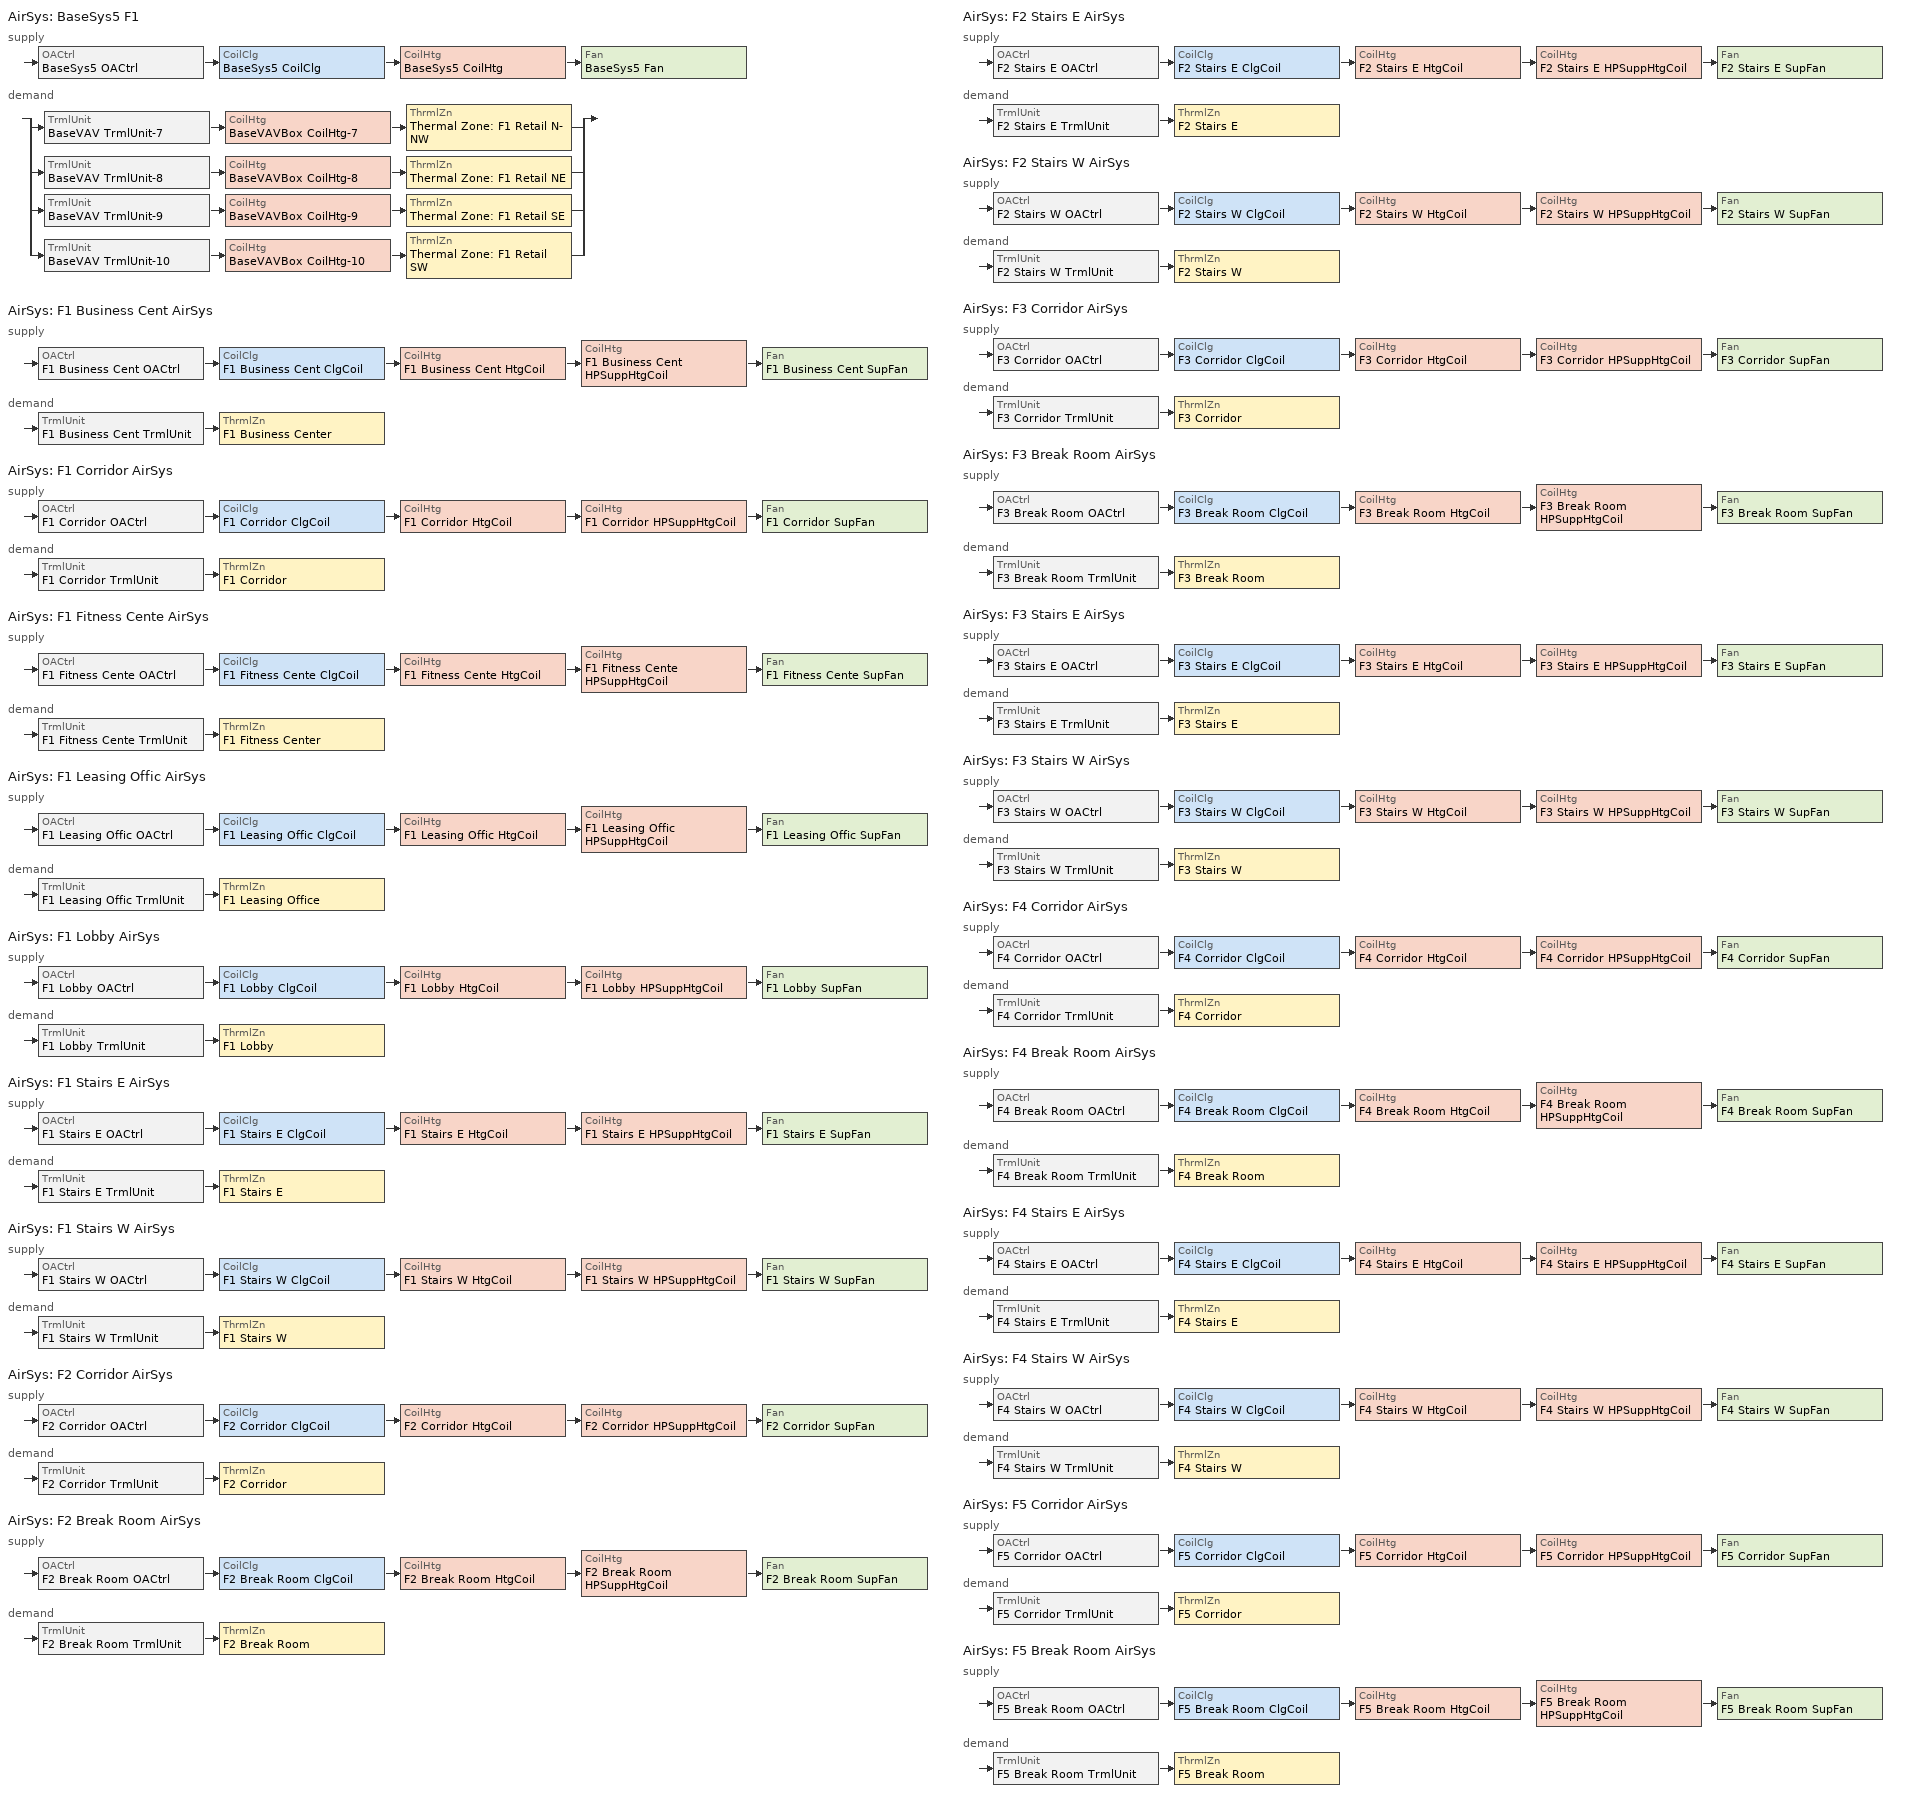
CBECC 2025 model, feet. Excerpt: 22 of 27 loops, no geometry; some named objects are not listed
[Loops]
AirSys 'BaseSys5 F1'
 supply: OACtrl 'BaseSys5 OACtrl' > CoilClg 'BaseSys5 CoilClg' > CoilHtg 'BaseSys5 CoilHtg' > Fan 'BaseSys5 Fan'
 demand: split
  | TrmlUnit 'BaseVAV TrmlUnit-7' > CoilHtg 'BaseVAVBox CoilHtg-7' > ThrmlZn 'Thermal Zone: F1 Retail N-NW'
  | TrmlUnit 'BaseVAV TrmlUnit-8' > CoilHtg 'BaseVAVBox CoilHtg-8' > ThrmlZn 'Thermal Zone: F1 Retail NE'
  | TrmlUnit 'BaseVAV TrmlUnit-9' > CoilHtg 'BaseVAVBox CoilHtg-9' > ThrmlZn 'Thermal Zone: F1 Retail SE'
  | TrmlUnit 'BaseVAV TrmlUnit-10' > CoilHtg 'BaseVAVBox CoilHtg-10' > ThrmlZn 'Thermal Zone: F1 Retail SW'
AirSys 'F1 Business Cent AirSys'
 supply: OACtrl 'F1 Business Cent OACtrl' > CoilClg 'F1 Business Cent ClgCoil' > CoilHtg 'F1 Business Cent HtgCoil' > CoilHtg 'F1 Business Cent HPSuppHtgCoil' > Fan 'F1 Business Cent SupFan'
 demand: TrmlUnit 'F1 Business Cent TrmlUnit' > ThrmlZn 'F1 Business Center'
AirSys 'F1 Corridor AirSys'
 supply: OACtrl 'F1 Corridor OACtrl' > CoilClg 'F1 Corridor ClgCoil' > CoilHtg 'F1 Corridor HtgCoil' > CoilHtg 'F1 Corridor HPSuppHtgCoil' > Fan 'F1 Corridor SupFan'
 demand: TrmlUnit 'F1 Corridor TrmlUnit' > ThrmlZn 'F1 Corridor'
AirSys 'F1 Fitness Cente AirSys'
 supply: OACtrl 'F1 Fitness Cente OACtrl' > CoilClg 'F1 Fitness Cente ClgCoil' > CoilHtg 'F1 Fitness Cente HtgCoil' > CoilHtg 'F1 Fitness Cente HPSuppHtgCoil' > Fan 'F1 Fitness Cente SupFan'
 demand: TrmlUnit 'F1 Fitness Cente TrmlUnit' > ThrmlZn 'F1 Fitness Center'
AirSys 'F1 Leasing Offic AirSys'
 supply: OACtrl 'F1 Leasing Offic OACtrl' > CoilClg 'F1 Leasing Offic ClgCoil' > CoilHtg 'F1 Leasing Offic HtgCoil' > CoilHtg 'F1 Leasing Offic HPSuppHtgCoil' > Fan 'F1 Leasing Offic SupFan'
 demand: TrmlUnit 'F1 Leasing Offic TrmlUnit' > ThrmlZn 'F1 Leasing Office'
AirSys 'F1 Lobby AirSys'
 supply: OACtrl 'F1 Lobby OACtrl' > CoilClg 'F1 Lobby ClgCoil' > CoilHtg 'F1 Lobby HtgCoil' > CoilHtg 'F1 Lobby HPSuppHtgCoil' > Fan 'F1 Lobby SupFan'
 demand: TrmlUnit 'F1 Lobby TrmlUnit' > ThrmlZn 'F1 Lobby'
AirSys 'F1 Stairs E AirSys'
 supply: OACtrl 'F1 Stairs E OACtrl' > CoilClg 'F1 Stairs E ClgCoil' > CoilHtg 'F1 Stairs E HtgCoil' > CoilHtg 'F1 Stairs E HPSuppHtgCoil' > Fan 'F1 Stairs E SupFan'
 demand: TrmlUnit 'F1 Stairs E TrmlUnit' > ThrmlZn 'F1 Stairs E'
AirSys 'F1 Stairs W AirSys'
 supply: OACtrl 'F1 Stairs W OACtrl' > CoilClg 'F1 Stairs W ClgCoil' > CoilHtg 'F1 Stairs W HtgCoil' > CoilHtg 'F1 Stairs W HPSuppHtgCoil' > Fan 'F1 Stairs W SupFan'
 demand: TrmlUnit 'F1 Stairs W TrmlUnit' > ThrmlZn 'F1 Stairs W'
AirSys 'F2 Corridor AirSys'
 supply: OACtrl 'F2 Corridor OACtrl' > CoilClg 'F2 Corridor ClgCoil' > CoilHtg 'F2 Corridor HtgCoil' > CoilHtg 'F2 Corridor HPSuppHtgCoil' > Fan 'F2 Corridor SupFan'
 demand: TrmlUnit 'F2 Corridor TrmlUnit' > ThrmlZn 'F2 Corridor'
AirSys 'F2 Break Room AirSys'
 supply: OACtrl 'F2 Break Room OACtrl' > CoilClg 'F2 Break Room ClgCoil' > CoilHtg 'F2 Break Room HtgCoil' > CoilHtg 'F2 Break Room HPSuppHtgCoil' > Fan 'F2 Break Room SupFan'
 demand: TrmlUnit 'F2 Break Room TrmlUnit' > ThrmlZn 'F2 Break Room'
AirSys 'F2 Stairs E AirSys'
 supply: OACtrl 'F2 Stairs E OACtrl' > CoilClg 'F2 Stairs E ClgCoil' > CoilHtg 'F2 Stairs E HtgCoil' > CoilHtg 'F2 Stairs E HPSuppHtgCoil' > Fan 'F2 Stairs E SupFan'
 demand: TrmlUnit 'F2 Stairs E TrmlUnit' > ThrmlZn 'F2 Stairs E'
AirSys 'F2 Stairs W AirSys'
 supply: OACtrl 'F2 Stairs W OACtrl' > CoilClg 'F2 Stairs W ClgCoil' > CoilHtg 'F2 Stairs W HtgCoil' > CoilHtg 'F2 Stairs W HPSuppHtgCoil' > Fan 'F2 Stairs W SupFan'
 demand: TrmlUnit 'F2 Stairs W TrmlUnit' > ThrmlZn 'F2 Stairs W'
AirSys 'F3 Corridor AirSys'
 supply: OACtrl 'F3 Corridor OACtrl' > CoilClg 'F3 Corridor ClgCoil' > CoilHtg 'F3 Corridor HtgCoil' > CoilHtg 'F3 Corridor HPSuppHtgCoil' > Fan 'F3 Corridor SupFan'
 demand: TrmlUnit 'F3 Corridor TrmlUnit' > ThrmlZn 'F3 Corridor'
AirSys 'F3 Break Room AirSys'
 supply: OACtrl 'F3 Break Room OACtrl' > CoilClg 'F3 Break Room ClgCoil' > CoilHtg 'F3 Break Room HtgCoil' > CoilHtg 'F3 Break Room HPSuppHtgCoil' > Fan 'F3 Break Room SupFan'
 demand: TrmlUnit 'F3 Break Room TrmlUnit' > ThrmlZn 'F3 Break Room'
AirSys 'F3 Stairs E AirSys'
 supply: OACtrl 'F3 Stairs E OACtrl' > CoilClg 'F3 Stairs E ClgCoil' > CoilHtg 'F3 Stairs E HtgCoil' > CoilHtg 'F3 Stairs E HPSuppHtgCoil' > Fan 'F3 Stairs E SupFan'
 demand: TrmlUnit 'F3 Stairs E TrmlUnit' > ThrmlZn 'F3 Stairs E'
AirSys 'F3 Stairs W AirSys'
 supply: OACtrl 'F3 Stairs W OACtrl' > CoilClg 'F3 Stairs W ClgCoil' > CoilHtg 'F3 Stairs W HtgCoil' > CoilHtg 'F3 Stairs W HPSuppHtgCoil' > Fan 'F3 Stairs W SupFan'
 demand: TrmlUnit 'F3 Stairs W TrmlUnit' > ThrmlZn 'F3 Stairs W'
AirSys 'F4 Corridor AirSys'
 supply: OACtrl 'F4 Corridor OACtrl' > CoilClg 'F4 Corridor ClgCoil' > CoilHtg 'F4 Corridor HtgCoil' > CoilHtg 'F4 Corridor HPSuppHtgCoil' > Fan 'F4 Corridor SupFan'
 demand: TrmlUnit 'F4 Corridor TrmlUnit' > ThrmlZn 'F4 Corridor'
AirSys 'F4 Break Room AirSys'
 supply: OACtrl 'F4 Break Room OACtrl' > CoilClg 'F4 Break Room ClgCoil' > CoilHtg 'F4 Break Room HtgCoil' > CoilHtg 'F4 Break Room HPSuppHtgCoil' > Fan 'F4 Break Room SupFan'
 demand: TrmlUnit 'F4 Break Room TrmlUnit' > ThrmlZn 'F4 Break Room'
AirSys 'F4 Stairs E AirSys'
 supply: OACtrl 'F4 Stairs E OACtrl' > CoilClg 'F4 Stairs E ClgCoil' > CoilHtg 'F4 Stairs E HtgCoil' > CoilHtg 'F4 Stairs E HPSuppHtgCoil' > Fan 'F4 Stairs E SupFan'
 demand: TrmlUnit 'F4 Stairs E TrmlUnit' > ThrmlZn 'F4 Stairs E'
AirSys 'F4 Stairs W AirSys'
 supply: OACtrl 'F4 Stairs W OACtrl' > CoilClg 'F4 Stairs W ClgCoil' > CoilHtg 'F4 Stairs W HtgCoil' > CoilHtg 'F4 Stairs W HPSuppHtgCoil' > Fan 'F4 Stairs W SupFan'
 demand: TrmlUnit 'F4 Stairs W TrmlUnit' > ThrmlZn 'F4 Stairs W'
AirSys 'F5 Corridor AirSys'
 supply: OACtrl 'F5 Corridor OACtrl' > CoilClg 'F5 Corridor ClgCoil' > CoilHtg 'F5 Corridor HtgCoil' > CoilHtg 'F5 Corridor HPSuppHtgCoil' > Fan 'F5 Corridor SupFan'
 demand: TrmlUnit 'F5 Corridor TrmlUnit' > ThrmlZn 'F5 Corridor'
AirSys 'F5 Break Room AirSys'
 supply: OACtrl 'F5 Break Room OACtrl' > CoilClg 'F5 Break Room ClgCoil' > CoilHtg 'F5 Break Room HtgCoil' > CoilHtg 'F5 Break Room HPSuppHtgCoil' > Fan 'F5 Break Room SupFan'
 demand: TrmlUnit 'F5 Break Room TrmlUnit' > ThrmlZn 'F5 Break Room'
[ResOtherZn] Type=Conditioned; CeilingHeight=9; FloorHeight=10; WinHeadHeight=6.7; Bottom=30.7; NumStories=1; DryerFuel=Electricity; AirFlowMeter=Four
Name | SpcFunc | VentSpcFunc | ozHVACSystem | Area | ozDHWSys
F4 Corridor | Corridor Area | Residential - Common corridors | F4 Corridor AirSys | 2340
F4 Break Room | Lounge, Breakroom, or Waiting Area | General - Break rooms | F4 Break Room AirSys | 180 | DHW Heat Pump Indiv
F4 Stairs E | Stairwell | Residential - Common corridors | F4 Stairs E AirSys | 180
F4 Stairs W | Stairwell | Residential - Common corridors | F4 Stairs W AirSys | 180
[ResIntFlr] Status=New; FloorZ=30.7; Construction=Interior Floor Cons; OtherSideModeled=1
Name | Area | IsPartySurface | Outside
F4 Corridor to F3 Corridor Int Floor | 2340 | 1 | F3 Corridor
F4 Break Room To F3 Break Room Int Floor | 180 | 1 | F3 Break Room
F4 Stairs E To F3 Stairs E Int Floor | 180 | 0 | F3 Stairs E
F4 Stairs W To F3 Stairs W Int Floor | 180 | 0 | F3 Stairs W
[ResIntWall] Status=New; Construction=Int Wall Cons; IsPartySurface=1; OtherSideModeled=1
Name | Area | Outside
F4 Corridor To F4 Res Zn S Court 2-Bed Int Wall Back | 120 | F4 Res Zn S Court 2-Bed
F4 Break Room To F4 Res Zn S Court 1-Bed Int Wall Left | 150 | F4 Res Zn S Court 1-Bed
F4 Break Room To F4 Corridor Int Wall Back | 120 | F4 Corridor
F4 Break Room To F4 Res Zn S Court 2-Bed Int Wall Right | 150 | F4 Res Zn S Court 2-Bed
F4 Stairs E To F4 Res Zn W Court Int Wall Front | 180 | F4 Res Zn W Court
F4 Stairs E To F4 Res Zn S Court 2-Bed Int Wall Back; F4 Stairs W To F4 Res Zn S Court 2-Bed Int Wall Back | 180 | F4 Res Zn S Court 2-Bed
F4 Stairs E To F4 Corridor Int Wall Right; F4 Stairs W To F4 Corridor Int Wall Left | 100 | F4 Corridor
F4 Stairs W To F4 Res Zn E Court Int Wall Front | 180 | F4 Res Zn E Court
[ResExtWall] Status=New; Construction=Res Exterior Wall Cons; Tilt=90
Name | Orientation | OrientationValue | Area
F4 Break Room Ext Wall Front | Front | 0 | 120
F4 Stairs E Ext Wall Left | Left | 90 | 100
F4 Stairs W Ext Wall Right | Right | 270 | 100
F5 Res Zn E Court Ext Wall Right | Right | 270 | 600
[ResWin]
F4 Break Room Win Front Court: Status=New; WinType=Operable; SpecMethod=Window Dimensions (required for fins/overhangs); Height=5; Width=3; Multiplier=2.353; exHeight=5; exWidth=3; exMultiplier=27.34; exNFRCUfactor=0.46; exNFRCSHGC=0.22; exUfactorSHGCSource=NFRC; exExteriorShade=Insect Screen (default); ModelFinsOverhang=0; OverhangDepth=0; OverhangDistUp=0; OverhangExL=0; OverhangExR=0; OverhangFlap=0; exOverhangDepth=0; exOverhangDistUp=0; exOverhangExL=0; exOverhangExR=0; exOverhangFlap=0; LeftFinDepth=88; LeftFinTopUp=13.3; LeftFinDistL=38.471; LeftFinBotUp=0; exLeftFinDepth=0; exLeftFinTopUp=0; exLeftFinDistL=0; exLeftFinBotUp=0; RightFinDepth=88; RightFinTopUp=13.3; RightFinDistR=14.471; RightFinBotUp=0; exRightFinDepth=0; exRightFinTopUp=0; exRightFinDistR=0; exRightFinBotUp=0
[ResZnGrp]
ResZn Group F5
[ResZn]
F5 Res Zn E Court: Type=Conditioned; Status=New; HVACSysStatus=New; DHWSys1Status=New; DHWSys2Status=New; DHWSys2Verified=0; FloorArea=1440; CeilingHeight=9; FloorHeight=10; WinHeadHeight=6.7; Bottom=40.7; NumStories=1; AirFlowMeter=Five
[AirSys] DuctIns=8
Name | Type | SubType | CtrlSysType | OptStart | ClgCtrl | EffMetric | ResHVACAutoSizing | CtrlZnRef
BaseSys5 F1 | PVAV | Packaged3Phase | DDCToZone | 1 | WarmestReset
F1 Business Cent AirSys | SZHP | Split1Phase |  | 0 |  | SEER2/EER2/HSPF2 | 1 | F1 Business Center
F1 Corridor AirSys | SZHP | Split1Phase |  | 0 |  | SEER2/EER2/HSPF2 | 1 | F1 Corridor
F1 Fitness Cente AirSys | SZHP | Split1Phase |  | 0 |  | SEER2/EER2/HSPF2 | 1 | F1 Fitness Center
F1 Leasing Offic AirSys | SZHP | Split1Phase |  | 0 |  | SEER2/EER2/HSPF2 | 1 | F1 Leasing Office
F1 Lobby AirSys | SZHP | Split1Phase |  | 0 |  | SEER2/EER2/HSPF2 | 1 | F1 Lobby
F1 Stairs E AirSys | SZHP | Split1Phase |  | 0 |  | SEER2/EER2/HSPF2 | 1 | F1 Stairs E
F1 Stairs W AirSys | SZHP | Split1Phase |  | 0 |  | SEER2/EER2/HSPF2 | 1 | F1 Stairs W
F2 Corridor AirSys | SZHP | Split1Phase |  | 0 |  | SEER2/EER2/HSPF2 | 1 | F2 Corridor
F2 Break Room AirSys | SZHP | Split1Phase |  | 0 |  | SEER2/EER2/HSPF2 | 1 | F2 Break Room
F2 Stairs E AirSys | SZHP | Split1Phase |  | 0 |  | SEER2/EER2/HSPF2 | 1 | F2 Stairs E
F2 Stairs W AirSys | SZHP | Split1Phase |  | 0 |  | SEER2/EER2/HSPF2 | 1 | F2 Stairs W
F3 Corridor AirSys | SZHP | Split1Phase |  | 0 |  | SEER2/EER2/HSPF2 | 1 | F3 Corridor
F3 Break Room AirSys | SZHP | Split1Phase |  | 0 |  | SEER2/EER2/HSPF2 | 1 | F3 Break Room
F3 Stairs E AirSys | SZHP | Split1Phase |  | 0 |  | SEER2/EER2/HSPF2 | 1 | F3 Stairs E
F3 Stairs W AirSys | SZHP | Split1Phase |  | 0 |  | SEER2/EER2/HSPF2 | 1 | F3 Stairs W
F4 Corridor AirSys | SZHP | Split1Phase |  | 0 |  | SEER2/EER2/HSPF2 | 1 | F4 Corridor
F4 Break Room AirSys | SZHP | Split1Phase |  | 0 |  | SEER2/EER2/HSPF2 | 1 | F4 Break Room
F4 Stairs E AirSys | SZHP | Split1Phase |  | 0 |  | SEER2/EER2/HSPF2 | 1 | F4 Stairs E
F4 Stairs W AirSys | SZHP | Split1Phase |  | 0 |  | SEER2/EER2/HSPF2 | 1 | F4 Stairs W
F5 Corridor AirSys | SZHP | Split1Phase |  | 0 |  | SEER2/EER2/HSPF2 | 1 | F5 Corridor
F5 Break Room AirSys | SZHP | Split1Phase |  | 0 |  | SEER2/EER2/HSPF2 | 1 | F5 Break Room
[AirSeg]
Name | Sys | Type
BaseSys5 SupAirSeg | BaseSys5 F1 | Supply
BaseSys5 RetAirSeg | BaseSys5 F1 | Return
F1 Business Cent SupAirSeg | F1 Business Cent AirSys | Supply
F1 Business Cent RetAirSeg | F1 Business Cent AirSys | Return
F1 Corridor SupAirSeg | F1 Corridor AirSys | Supply
F1 Corridor RetAirSeg | F1 Corridor AirSys | Return
F1 Fitness Cente SupAirSeg | F1 Fitness Cente AirSys | Supply
F1 Fitness Cente RetAirSeg | F1 Fitness Cente AirSys | Return
F1 Leasing Offic SupAirSeg | F1 Leasing Offic AirSys | Supply
F1 Leasing Offic RetAirSeg | F1 Leasing Offic AirSys | Return
F1 Lobby SupAirSeg | F1 Lobby AirSys | Supply
F1 Lobby RetAirSeg | F1 Lobby AirSys | Return
F1 Stairs E SupAirSeg | F1 Stairs E AirSys | Supply
F1 Stairs E RetAirSeg | F1 Stairs E AirSys | Return
F1 Stairs W SupAirSeg | F1 Stairs W AirSys | Supply
F1 Stairs W RetAirSeg | F1 Stairs W AirSys | Return
F2 Corridor SupAirSeg | F2 Corridor AirSys | Supply
F2 Corridor RetAirSeg | F2 Corridor AirSys | Return
F2 Break Room SupAirSeg | F2 Break Room AirSys | Supply
F2 Break Room RetAirSeg | F2 Break Room AirSys | Return
F2 Stairs E SupAirSeg | F2 Stairs E AirSys | Supply
F2 Stairs E RetAirSeg | F2 Stairs E AirSys | Return
F2 Stairs W SupAirSeg | F2 Stairs W AirSys | Supply
F2 Stairs W RetAirSeg | F2 Stairs W AirSys | Return
F3 Corridor SupAirSeg | F3 Corridor AirSys | Supply
F3 Corridor RetAirSeg | F3 Corridor AirSys | Return
F3 Break Room SupAirSeg | F3 Break Room AirSys | Supply
F3 Break Room RetAirSeg | F3 Break Room AirSys | Return
F3 Stairs E SupAirSeg | F3 Stairs E AirSys | Supply
F3 Stairs E RetAirSeg | F3 Stairs E AirSys | Return
F3 Stairs W SupAirSeg | F3 Stairs W AirSys | Supply
F3 Stairs W RetAirSeg | F3 Stairs W AirSys | Return
F4 Corridor SupAirSeg | F4 Corridor AirSys | Supply
F4 Corridor RetAirSeg | F4 Corridor AirSys | Return
F4 Break Room SupAirSeg | F4 Break Room AirSys | Supply
F4 Break Room RetAirSeg | F4 Break Room AirSys | Return
F4 Stairs E SupAirSeg | F4 Stairs E AirSys | Supply
F4 Stairs E RetAirSeg | F4 Stairs E AirSys | Return
F4 Stairs W SupAirSeg | F4 Stairs W AirSys | Supply
F4 Stairs W RetAirSeg | F4 Stairs W AirSys | Return
F5 Corridor SupAirSeg | F5 Corridor AirSys | Supply
F5 Corridor RetAirSeg | F5 Corridor AirSys | Return
F5 Break Room SupAirSeg | F5 Break Room AirSys | Supply
F5 Break Room RetAirSeg | F5 Break Room AirSys | Return
[CoilClg] Type=DirectExpansion
Name | Sys | NumClgStages | CapTotNetRtd | DXEER | DXSEER2
BaseSys5 CoilClg | BaseSys5 F1 | 2 | 499173 | 9.8
F1 Business Cent ClgCoil | F1 Business Cent AirSys | 1 | 11953.1 | 11.956 | 14.3
F1 Corridor ClgCoil | F1 Corridor AirSys | 1 | 17129.7 | 11.956 | 14.3
F1 Fitness Cente ClgCoil | F1 Fitness Cente AirSys | 1 | 17479.1 | 11.956 | 14.3
F1 Leasing Offic ClgCoil | F1 Leasing Offic AirSys | 1 | 10392.9 | 11.956 | 14.3
F1 Lobby ClgCoil | F1 Lobby AirSys | 1 | 14791.8 | 11.956 | 14.3
F1 Stairs E ClgCoil | F1 Stairs E AirSys | 1 | 7090.86 | 11.956 | 14.3
F1 Stairs W ClgCoil | F1 Stairs W AirSys | 1 | 7224.71 | 11.956 | 14.3
F2 Corridor ClgCoil | F2 Corridor AirSys | 1 | 16581.1 | 11.956 | 14.3
F2 Break Room ClgCoil | F2 Break Room AirSys | 1 | 5734.9 | 11.956 | 14.3
F2 Stairs E ClgCoil | F2 Stairs E AirSys | 1 | 1275.47 | 11.956 | 14.3
F2 Stairs W ClgCoil | F2 Stairs W AirSys | 1 | 1275.47 | 11.956 | 14.3
F3 Corridor ClgCoil | F3 Corridor AirSys | 1 | 16581.1 | 11.956 | 14.3
F3 Break Room ClgCoil | F3 Break Room AirSys | 1 | 5756.87 | 11.956 | 14.3
F3 Stairs E ClgCoil | F3 Stairs E AirSys | 1 | 1275.47 | 11.956 | 14.3
F3 Stairs W ClgCoil | F3 Stairs W AirSys | 1 | 1275.47 | 11.956 | 14.3
F4 Corridor ClgCoil | F4 Corridor AirSys | 1 | 16581.1 | 11.956 | 14.3
F4 Break Room ClgCoil | F4 Break Room AirSys | 1 | 5757.39 | 11.956 | 14.3
F4 Stairs E ClgCoil | F4 Stairs E AirSys | 1 | 1275.47 | 11.956 | 14.3
F4 Stairs W ClgCoil | F4 Stairs W AirSys | 1 | 1433.61 | 11.956 | 14.3
F5 Corridor ClgCoil | F5 Corridor AirSys | 1 | 16581.1 | 11.956 | 14.3
F5 Break Room ClgCoil | F5 Break Room AirSys | 1 | 6150.94 | 11.956 | 14.3
[CoilHtg]
Name | Sys | Type | FluidSegInRef | FluidSegOutRef | FluidFlowRtDsgn | CapTotGrossRtd | CapTotNetRtd | HtPumpHSPF | HtPumpHSPF2 | HtPumpSuppCoilHtgRef
BaseSys5 CoilHtg | BaseSys5 F1 | HotWater | GF Retail HW Supply | GF Retail HW Return | 8.07126 | 100929 | 100929
BaseVAVBox CoilHtg-7 | BaseSys5 F1 | HotWater | GF Retail HW Supply | GF Retail HW Return | 8.02167 | 100309
BaseVAVBox CoilHtg-8 | BaseSys5 F1 | HotWater | GF Retail HW Supply | GF Retail HW Return | 6.29988 | 78778.5
BaseVAVBox CoilHtg-9 | BaseSys5 F1 | HotWater | GF Retail HW Supply | GF Retail HW Return | 5.3022 | 66302.6
BaseVAVBox CoilHtg-10 | BaseSys5 F1 | HotWater | GF Retail HW Supply | GF Retail HW Return | 7.64595 | 95610.7
F1 Business Cent HtgCoil | F1 Business Cent AirSys | HeatPump |  |  |  |  | 12988.5 | 8.2 | 7.5 | F1 Business Cent HPSuppHtgCoil
F1 Business Cent HPSuppHtgCoil | F1 Business Cent AirSys | Resistance |  |  |  | 14336.6 |  | 8.2
F1 Corridor HtgCoil | F1 Corridor AirSys | HeatPump |  |  |  |  | 18613.5 | 8.2 | 7.5 | F1 Corridor HPSuppHtgCoil
F1 Corridor HPSuppHtgCoil | F1 Corridor AirSys | Resistance |  |  |  | 19449.3 |  | 8.2
F1 Fitness Cente HtgCoil | F1 Fitness Cente AirSys | HeatPump |  |  |  |  | 18993.2 | 8.2 | 7.5 | F1 Fitness Cente HPSuppHtgCoil
F1 Fitness Cente HPSuppHtgCoil | F1 Fitness Cente AirSys | Resistance |  |  |  | 16581.4 |  | 8.2
F1 Leasing Offic HtgCoil | F1 Leasing Offic AirSys | HeatPump |  |  |  |  | 11293.1 | 8.2 | 7.5 | F1 Leasing Offic HPSuppHtgCoil
F1 Leasing Offic HPSuppHtgCoil | F1 Leasing Offic AirSys | Resistance |  |  |  | 9674.14 |  | 8.2
F1 Lobby HtgCoil | F1 Lobby AirSys | HeatPump |  |  |  |  | 16073.1 | 8.2 | 7.5 | F1 Lobby HPSuppHtgCoil
F1 Lobby HPSuppHtgCoil | F1 Lobby AirSys | Resistance |  |  |  | 15630.9 |  | 8.2
F1 Stairs E HtgCoil | F1 Stairs E AirSys | HeatPump |  |  |  |  | 7705.08 | 8.2 | 7.5 | F1 Stairs E HPSuppHtgCoil
F1 Stairs E HPSuppHtgCoil | F1 Stairs E AirSys | Resistance |  |  |  | 6135.15 |  | 8.2
F1 Stairs W HtgCoil | F1 Stairs W AirSys | HeatPump |  |  |  |  | 7850.52 | 8.2 | 7.5 | F1 Stairs W HPSuppHtgCoil
F1 Stairs W HPSuppHtgCoil | F1 Stairs W AirSys | Resistance |  |  |  | 6145.57 |  | 8.2
F2 Corridor HtgCoil | F2 Corridor AirSys | HeatPump |  |  |  |  | 18017.4 | 8.2 | 7.5 | F2 Corridor HPSuppHtgCoil
F2 Corridor HPSuppHtgCoil | F2 Corridor AirSys | Resistance |  |  |  | 22996.8 |  | 8.2
F2 Break Room HtgCoil | F2 Break Room AirSys | HeatPump |  |  |  |  | 6231.67 | 8.2 | 7.5 | F2 Break Room HPSuppHtgCoil
F2 Break Room HPSuppHtgCoil | F2 Break Room AirSys | Resistance |  |  |  | 6999.07 |  | 8.2
F2 Stairs E HtgCoil | F2 Stairs E AirSys | HeatPump |  |  |  |  | 1385.96 | 8.2 | 7.5 | F2 Stairs E HPSuppHtgCoil
F2 Stairs E HPSuppHtgCoil | F2 Stairs E AirSys | Resistance |  |  |  | 1768.97 |  | 8.2
F2 Stairs W HtgCoil | F2 Stairs W AirSys | HeatPump |  |  |  |  | 1385.96 | 8.2 | 7.5 | F2 Stairs W HPSuppHtgCoil
F2 Stairs W HPSuppHtgCoil | F2 Stairs W AirSys | Resistance |  |  |  | 1768.97 |  | 8.2
F3 Corridor HtgCoil | F3 Corridor AirSys | HeatPump |  |  |  |  | 18017.4 | 8.2 | 7.5 | F3 Corridor HPSuppHtgCoil
F3 Corridor HPSuppHtgCoil | F3 Corridor AirSys | Resistance |  |  |  | 22996.8 |  | 8.2
F3 Break Room HtgCoil | F3 Break Room AirSys | HeatPump |  |  |  |  | 6255.54 | 8.2 | 7.5 | F3 Break Room HPSuppHtgCoil
F3 Break Room HPSuppHtgCoil | F3 Break Room AirSys | Resistance |  |  |  | 7013.6 |  | 8.2
F3 Stairs E HtgCoil | F3 Stairs E AirSys | HeatPump |  |  |  |  | 1385.96 | 8.2 | 7.5 | F3 Stairs E HPSuppHtgCoil
F3 Stairs E HPSuppHtgCoil | F3 Stairs E AirSys | Resistance |  |  |  | 1768.97 |  | 8.2
F3 Stairs W HtgCoil | F3 Stairs W AirSys | HeatPump |  |  |  |  | 1385.96 | 8.2 | 7.5 | F3 Stairs W HPSuppHtgCoil
F3 Stairs W HPSuppHtgCoil | F3 Stairs W AirSys | Resistance |  |  |  | 1768.97 |  | 8.2
F4 Corridor HtgCoil | F4 Corridor AirSys | HeatPump |  |  |  |  | 18017.4 | 8.2 | 7.5 | F4 Corridor HPSuppHtgCoil
F4 Corridor HPSuppHtgCoil | F4 Corridor AirSys | Resistance |  |  |  | 22996.8 |  | 8.2
F4 Break Room HtgCoil | F4 Break Room AirSys | HeatPump |  |  |  |  | 6256.1 | 8.2 | 7.5 | F4 Break Room HPSuppHtgCoil
F4 Break Room HPSuppHtgCoil | F4 Break Room AirSys | Resistance |  |  |  | 6995.71 |  | 8.2
F4 Stairs E HtgCoil | F4 Stairs E AirSys | HeatPump |  |  |  |  | 1385.96 | 8.2 | 7.5 | F4 Stairs E HPSuppHtgCoil
F4 Stairs E HPSuppHtgCoil | F4 Stairs E AirSys | Resistance |  |  |  | 1768.97 |  | 8.2
F4 Stairs W HtgCoil | F4 Stairs W AirSys | HeatPump |  |  |  |  | 1557.79 | 8.2 | 7.5 | F4 Stairs W HPSuppHtgCoil
F4 Stairs W HPSuppHtgCoil | F4 Stairs W AirSys | Resistance |  |  |  | 1922.81 |  | 8.2
F5 Corridor HtgCoil | F5 Corridor AirSys | HeatPump |  |  |  |  | 18017.4 | 8.2 | 7.5 | F5 Corridor HPSuppHtgCoil
F5 Corridor HPSuppHtgCoil | F5 Corridor AirSys | Resistance |  |  |  | 22996.8 |  | 8.2
F5 Break Room HtgCoil | F5 Break Room AirSys | HeatPump |  |  |  |  | 6683.75 | 8.2 | 7.5 | F5 Break Room HPSuppHtgCoil
F5 Break Room HPSuppHtgCoil | F5 Break Room AirSys | Resistance |  |  |  | 7285.2 |  | 8.2
[Fan]
Name | Sys | CtrlMthd | FlowCap | PwrIdx | MtrHP | MtrEff | FEI
BaseSys5 Fan | BaseSys5 F1 | VariableSpeedDrive | 16707.7 | 0.946 | 21.25 | 0.936 | 0.95
F1 Business Cent SupFan | F1 Business Cent AirSys |  | 290.986 | 0.742 | 0.5 | 0.855
F1 Corridor SupFan | F1 Corridor AirSys |  | 417.004 | 0.742 | 0.5 | 0.855
F1 Fitness Cente SupFan | F1 Fitness Cente AirSys |  | 425.51 | 0.742 | 0.5 | 0.855
F1 Leasing Offic SupFan | F1 Leasing Offic AirSys |  | 270.606 | 0.742 | 0.5 | 0.855
F1 Lobby SupFan | F1 Lobby AirSys |  | 360.091 | 0.742 | 0.5 | 0.855
F1 Stairs E SupFan | F1 Stairs E AirSys |  | 182.437 | 0.742 | 0.25 | 0.855
F1 Stairs W SupFan | F1 Stairs W AirSys |  | 182.802 | 0.742 | 0.25 | 0.855
F2 Corridor SupFan | F2 Corridor AirSys |  | 403.65 | 0.742 | 0.5 | 0.855
F2 Break Room SupFan | F2 Break Room AirSys |  | 139.61 | 0.742 | 0.25 | 0.855
F2 Stairs E SupFan | F2 Stairs E AirSys |  | 31.05 | 0.742 | 0.25 | 0.855
F2 Stairs W SupFan | F2 Stairs W AirSys |  | 31.05 | 0.742 | 0.25 | 0.855
F3 Corridor SupFan | F3 Corridor AirSys |  | 403.65 | 0.742 | 0.5 | 0.855
F3 Break Room SupFan | F3 Break Room AirSys |  | 140.145 | 0.742 | 0.25 | 0.855
F3 Stairs E SupFan | F3 Stairs E AirSys |  | 31.05 | 0.742 | 0.25 | 0.855
F3 Stairs W SupFan | F3 Stairs W AirSys |  | 31.05 | 0.742 | 0.25 | 0.855
F4 Corridor SupFan | F4 Corridor AirSys |  | 403.65 | 0.742 | 0.5 | 0.855
F4 Break Room SupFan | F4 Break Room AirSys |  | 140.157 | 0.742 | 0.25 | 0.855
F4 Stairs E SupFan | F4 Stairs E AirSys |  | 31.05 | 0.742 | 0.25 | 0.855
F4 Stairs W SupFan | F4 Stairs W AirSys |  | 34.9 | 0.742 | 0.25 | 0.855
F5 Corridor SupFan | F5 Corridor AirSys |  | 403.65 | 0.742 | 0.5 | 0.855
F5 Break Room SupFan | F5 Break Room AirSys |  | 149.738 | 0.742 | 0.25 | 0.855
[OACtrl]
Name | Sys | EconoCtrlMthd | EconoIntegration | AirSegSupRef | AirSegRetRef
BaseSys5 OACtrl | BaseSys5 F1 | FixedDryBulb | Integrated | BaseSys5 SupAirSeg | BaseSys5 RetAirSeg
F1 Business Cent OACtrl | F1 Business Cent AirSys | NoEconomizer |  | F1 Business Cent SupAirSeg | F1 Business Cent RetAirSeg
F1 Corridor OACtrl | F1 Corridor AirSys | NoEconomizer |  | F1 Corridor SupAirSeg | F1 Corridor RetAirSeg
F1 Fitness Cente OACtrl | F1 Fitness Cente AirSys | NoEconomizer |  | F1 Fitness Cente SupAirSeg | F1 Fitness Cente RetAirSeg
F1 Leasing Offic OACtrl | F1 Leasing Offic AirSys | NoEconomizer |  | F1 Leasing Offic SupAirSeg | F1 Leasing Offic RetAirSeg
F1 Lobby OACtrl | F1 Lobby AirSys | NoEconomizer |  | F1 Lobby SupAirSeg | F1 Lobby RetAirSeg
F1 Stairs E OACtrl | F1 Stairs E AirSys | NoEconomizer |  | F1 Stairs E SupAirSeg | F1 Stairs E RetAirSeg
F1 Stairs W OACtrl | F1 Stairs W AirSys | NoEconomizer |  | F1 Stairs W SupAirSeg | F1 Stairs W RetAirSeg
F2 Corridor OACtrl | F2 Corridor AirSys | NoEconomizer |  | F2 Corridor SupAirSeg | F2 Corridor RetAirSeg
F2 Break Room OACtrl | F2 Break Room AirSys | NoEconomizer |  | F2 Break Room SupAirSeg | F2 Break Room RetAirSeg
F2 Stairs E OACtrl | F2 Stairs E AirSys | NoEconomizer |  | F2 Stairs E SupAirSeg | F2 Stairs E RetAirSeg
F2 Stairs W OACtrl | F2 Stairs W AirSys | NoEconomizer |  | F2 Stairs W SupAirSeg | F2 Stairs W RetAirSeg
F3 Corridor OACtrl | F3 Corridor AirSys | NoEconomizer |  | F3 Corridor SupAirSeg | F3 Corridor RetAirSeg
F3 Break Room OACtrl | F3 Break Room AirSys | NoEconomizer |  | F3 Break Room SupAirSeg | F3 Break Room RetAirSeg
F3 Stairs E OACtrl | F3 Stairs E AirSys | NoEconomizer |  | F3 Stairs E SupAirSeg | F3 Stairs E RetAirSeg
F3 Stairs W OACtrl | F3 Stairs W AirSys | NoEconomizer |  | F3 Stairs W SupAirSeg | F3 Stairs W RetAirSeg
F4 Corridor OACtrl | F4 Corridor AirSys | NoEconomizer |  | F4 Corridor SupAirSeg | F4 Corridor RetAirSeg
F4 Break Room OACtrl | F4 Break Room AirSys | NoEconomizer |  | F4 Break Room SupAirSeg | F4 Break Room RetAirSeg
F4 Stairs E OACtrl | F4 Stairs E AirSys | NoEconomizer |  | F4 Stairs E SupAirSeg | F4 Stairs E RetAirSeg
F4 Stairs W OACtrl | F4 Stairs W AirSys | NoEconomizer |  | F4 Stairs W SupAirSeg | F4 Stairs W RetAirSeg
F5 Corridor OACtrl | F5 Corridor AirSys | NoEconomizer |  | F5 Corridor SupAirSeg | F5 Corridor RetAirSeg
F5 Break Room OACtrl | F5 Break Room AirSys | NoEconomizer |  | F5 Break Room SupAirSeg | F5 Break Room RetAirSeg
[TrmlUnit]
Name | Sys | Type | ZnServedRef | PriAirFlowMax | PriAirFlowMin | HtgAirFlowMax
BaseVAV TrmlUnit-7 | BaseSys5 F1 | VAVReheatBox | Thermal Zone: F1 Retail N-NW | 4880.93 | 1526.17 | 2440.46
BaseVAV TrmlUnit-8 | BaseSys5 F1 | VAVReheatBox | Thermal Zone: F1 Retail NE | 3670.75 | 1101.6 | 1835.37
BaseVAV TrmlUnit-9 | BaseSys5 F1 | VAVReheatBox | Thermal Zone: F1 Retail SE | 2435.01 | 734.4 | 1217.51
BaseVAV TrmlUnit-10 | BaseSys5 F1 | VAVReheatBox | Thermal Zone: F1 Retail SW | 3807.57 | 1129.14 | 1903.78
F1 Business Cent TrmlUnit | F1 Business Cent AirSys | Uncontrolled | F1 Business Center | 290.986
F1 Corridor TrmlUnit | F1 Corridor AirSys | Uncontrolled | F1 Corridor | 417.004
F1 Fitness Cente TrmlUnit | F1 Fitness Cente AirSys | Uncontrolled | F1 Fitness Center | 425.51
F1 Leasing Offic TrmlUnit | F1 Leasing Offic AirSys | Uncontrolled | F1 Leasing Office | 270.606
F1 Lobby TrmlUnit | F1 Lobby AirSys | Uncontrolled | F1 Lobby | 360.091
F1 Stairs E TrmlUnit | F1 Stairs E AirSys | Uncontrolled | F1 Stairs E | 182.437
F1 Stairs W TrmlUnit | F1 Stairs W AirSys | Uncontrolled | F1 Stairs W | 182.802
F2 Corridor TrmlUnit | F2 Corridor AirSys | Uncontrolled | F2 Corridor | 403.65
F2 Break Room TrmlUnit | F2 Break Room AirSys | Uncontrolled | F2 Break Room | 139.61
F2 Stairs E TrmlUnit | F2 Stairs E AirSys | Uncontrolled | F2 Stairs E | 31.05
F2 Stairs W TrmlUnit | F2 Stairs W AirSys | Uncontrolled | F2 Stairs W | 31.05
F3 Corridor TrmlUnit | F3 Corridor AirSys | Uncontrolled | F3 Corridor | 403.65
F3 Break Room TrmlUnit | F3 Break Room AirSys | Uncontrolled | F3 Break Room | 140.145
F3 Stairs E TrmlUnit | F3 Stairs E AirSys | Uncontrolled | F3 Stairs E | 31.05
F3 Stairs W TrmlUnit | F3 Stairs W AirSys | Uncontrolled | F3 Stairs W | 31.05
F4 Corridor TrmlUnit | F4 Corridor AirSys | Uncontrolled | F4 Corridor | 403.65
F4 Break Room TrmlUnit | F4 Break Room AirSys | Uncontrolled | F4 Break Room | 140.157
F4 Stairs E TrmlUnit | F4 Stairs E AirSys | Uncontrolled | F4 Stairs E | 31.05
F4 Stairs W TrmlUnit | F4 Stairs W AirSys | Uncontrolled | F4 Stairs W | 34.9
F5 Corridor TrmlUnit | F5 Corridor AirSys | Uncontrolled | F5 Corridor | 403.65
F5 Break Room TrmlUnit | F5 Break Room AirSys | Uncontrolled | F5 Break Room | 149.738
[PVArray]
PV Array: DCSysSize=274.5
[Batt]
Battery: MaxCap=260.2; Ctrl=Time of Use; MaxChrgPwr=65.04; MaxDschrgPwr=65.04
[ResConsAssm]
Name | CanAssignTo | Type | RoofingLayer | RoofDeckLayer | InsideFinishLayer | FloorSurfaceLayer | FloorDeckLayer | CavityLayer | FrameLayer | SheathInsulLayerRVal | WallExtFinishLayer | OtherSideFinishLayer | RadiantBarrier | RaisedHeelTruss | RaisedHeelTrussHeight | RoofingType | MassLayer | MassThickness | FurringInsulLayerRVal | FurringInsul2LayerRVal | Furring2Layer
Res Exterior Wall Cons | Exterior Walls | Wood Framed Wall | Light Roof (Asphalt Shingle) | Wood Siding/sheathing/decking | Gypsum Board | Carpeted | Wood Siding/sheathing/decking | R 21 | 2x6 @ 16 in. O.C. | 4 | Synthetic Stucco | Gypsum Board | 0 | 0 | 3.5 | all others
Int Wall Cons | Interior Walls | Wood Framed Wall | Light Roof (Asphalt Shingle) | Wood Siding/sheathing/decking | Gypsum Board | Carpeted | Wood Siding/sheathing/decking |  | 2x6 @ 16 in. O.C. |  |  | Gypsum Board | 0 | 0 | 3.5 | all others
Interior Floor Cons | Interior Floors | Wood Framed Floor | Light Roof (Asphalt Shingle) | Wood Siding/sheathing/decking | Gypsum Board | Carpeted | Wood Siding/sheathing/decking |  | 2x12 @ 16 in. O.C. | 0.29 |  | Gypsum Board | 0 | 0 | 3.5 | all others
Below Grade Wall Cons | Underground Walls | Concrete / ICF / Brick | Light Roof (Asphalt Shingle) | Wood Siding/sheathing/decking |  | Carpeted | Wood Siding/sheathing/decking |  |  |  |  | Gypsum Board | 0 | 0 | 3.5 | all others | Concrete | 10 in.
Interior Mass Floor above Garage | Interior Floors | Concrete / ICF / Brick | Light Roof (Asphalt Shingle) | Wood Siding/sheathing/decking | Gypsum Board | Hardwood | Wood Siding/sheathing/decking |  | 2x12 @ 16 in. O.C. |  |  | Gypsum Board | 0 | 0 | 3.5 | all others | Concrete | 6 in. | 4
NonRes Exterior Wall Cons | Exterior Walls | Concrete / ICF / Brick | Light Roof (Asphalt Shingle) | Wood Siding/sheathing/decking | Gypsum Board | Carpeted | Wood Siding/sheathing/decking |  |  | 1.8 |  | Gypsum Board | 0 | 0 | 3.5 | all others | Concrete | 6 in. |  | 13 | 3.5 in. Wood
Cathedral Ceiling | Cathedral Ceilings |  | 5 PSF (Normal Gravel) |  |  |  |  | R 38 | 2x12 @ 24 in. O.C.
Interior Wall adjacent Unconditioned | Interior Walls | Wood Framed Wall | Light Roof (Asphalt Shingle) | Wood Siding/sheathing/decking | Gypsum Board | Carpeted | Wood Siding/sheathing/decking | R 11 | 2x4 @ 16 in. O.C. |  |  | Gypsum Board | 0 | 0 | 3.5 | all others
Interior Framed Floor above Unconditioned | Interior Floors | Wood Framed Floor | Light Roof (Asphalt Shingle) | Wood Siding/sheathing/decking | Gypsum Board | Carpeted | Wood Siding/sheathing/decking | R 19 in 5-1/2 in. cavity (R-18) | 2x6 @ 16 in. O.C. |  |  | Gypsum Board | 0 | 0 | 3.5 | all others
[ResMat]
Name | Density | SpecHeat | Conductivity | ConductivityCT | RValPerInch | Thickness | ConductivityQII
SoftWood | 35 | 0.39 | 0.08167 | 0.0012 | 1.0204
Steel | 489 | 0.12 | 26.2 |  | 0.00318
SIPSskin | 41 | 0.45 | 0.06127 | 0.0012 | 1.36 | 0.4375
Ceiling Insul | 1.5 | 0.2 |  | 0.00418
Other Insul | 1.5 | 0.2 |  | 0.0032537
Gypsum Board | 40 | 0.27 | 0.09167 | 0.0001217 | 0.9091 | 0.5
Insul-R4-D1.5-SH0.35-C0.02083 | 1.5 | 0.35 | 0.0208325 | 0.00175 |  | 1 | 0.0208325
Synthetic Stucco | 58 | 0.2 | 0.2 |  | 0.5333 | 0.375
Carpet | 12.3 | 0.34 | 0.02 |  | 4.1667 | 0.5
Wood layer | 41 | 0.45 | 0.06127 | 0.0012 | 1.36 | 0.5
5 PSF Roof | 120 | 0.2 | 1 |  | 0.0833 | 0.5
TileGap | 0.075 | 0.24 | 0.07353 |  | 1.1333 | 0.75
10 PSF Roof | 120 | 0.2 | 1 |  | 0.0833 | 1
VertWallCavity | 0.075 | 0.24 | 0.314 | 0.00397 | 1.1333 | 3.5
3 Coat Stucco | 116 | 0.2 | 0.4167 |  | 0.2686 | 0.875
Ins-R21-D1.5-SH0.2-C0.02183 | 1.5 | 0.2 | 0.0218254 | 0.0032537 |  |  | 0.0218254
Ins-R9.1-D1.5-SH0.2-C0.03205 | 1.5 | 0.2 | 0.0320513 | 0.00418 |  |  | 0.0320513
Ins-R13-D1.5-SH0.2-C0.02244 | 1.5 | 0.2 | 0.0224376 | 0.0032537 |  |  | 0.0224376
FrameGap | 0 | 0 | 200 |  | 0.000417
Ins-R18-D1.5-SH0.2-C0.0162 | 1.5 | 0.2 | 0.0162037 | 0.0032537 |  |  | 0.0162037
Ins-R18-D1.5-SH0.2-C0.02546 | 1.5 | 0.2 | 0.025463 | 0.0032537 |  |  | 0.025463
Concrete | 144 | 0.2 | 1 |  | 0.0833
Ins-R9-D1.5-SH0.2-C0.00926 | 1.5 | 0.2 | 0.00925926 | 0.0032537 |  |  | 0.00925926
Insul-R3-D1.5-SH0.35-C0.02778 | 1.5 | 0.35 | 0.0277767 | 0.00175 |  | 1 | 0.0277767
Insul-R2-D1.5-SH0.35-C0.04167 | 1.5 | 0.35 | 0.041665 | 0.00175 |  | 1 | 0.041665
Insul-R1-D1.5-SH0.35-C0.08333 | 1.5 | 0.35 | 0.08333 | 0.00175 |  | 1 | 0.08333
Insul-R1.8-D1.5-SH0.35-C0.04629 | 1.5 | 0.35 | 0.0462944 | 0.00175 |  | 1 | 0.0462944
Ins-R12-D1.5-SH0.2-C0.00694 | 1.5 | 0.2 | 0.00694444 | 0.0032537 |  |  | 0.00694444
Ins-R11-D1.5-SH0.2-C0.00758 | 1.5 | 0.2 | 0.00757576 | 0.0032537 |  |  | 0.00757576
Ins-R11.2-D1.5-SH0.2-C0.00744 | 1.5 | 0.2 | 0.00744048 | 0.0032537 |  |  | 0.00744048
Ins-R10.5-D1.5-SH0.2-C0.00794 | 1.5 | 0.2 | 0.00793651 | 0.0032537 |  |  | 0.00793651
Ins-R10.3-D1.5-SH0.2-C0.00809 | 1.5 | 0.2 | 0.00809061 | 0.0032537 |  |  | 0.00809061
Ins-R9.8-D1.5-SH0.2-C0.0085 | 1.5 | 0.2 | 0.0085034 | 0.0032537 |  |  | 0.0085034
Ins-R38-D1.5-SH0.2-C0.01206 | 1.5 | 0.2 | 0.0120614 | 0.0032537 |  |  | 0.0120614
Insul-R4.3-D1.5-SH0.35-C0.01938 | 1.5 | 0.35 | 0.0193791 | 0.00175 |  | 1 | 0.0193791
Insul-R4.4-D1.5-SH0.35-C0.01894 | 1.5 | 0.35 | 0.0189386 | 0.00175 |  | 1 | 0.0189386
Insul-R4.5-D1.5-SH0.35-C0.01852 | 1.5 | 0.35 | 0.0185178 | 0.00175 |  | 1 | 0.0185178
Insul-R4.6-D1.5-SH0.35-C0.01812 | 1.5 | 0.35 | 0.0181152 | 0.00175 |  | 1 | 0.0181152
Ins-R38-D1.5-SH0.2-C0.00768 | 1.5 | 0.2 | 0.00767544 | 0.0032537 |  |  | 0.00767544
Ins-R9.2-D1.5-SH0.2-C0.00906 | 1.5 | 0.2 | 0.00905797 | 0.0032537 |  |  | 0.00905797
Ins-R9.6-D1.5-SH0.2-C0.00868 | 1.5 | 0.2 | 0.00868056 | 0.0032537 |  |  | 0.00868056
Ins-R9.5-D1.5-SH0.2-C0.00877 | 1.5 | 0.2 | 0.00877193 | 0.0032537 |  |  | 0.00877193
Ins-R1-D1.5-SH0.2-C0.9375 | 1.5 | 0.2 | 0.9375 | 0.0032537 |  |  | 0.9375
Insul-R0.1-D1.5-SH0.35-C0.8333 | 1.5 | 0.35 | 0.8333 | 0.00175 |  | 1 | 0.8333
Insul-R0.2-D1.5-SH0.35-C0.41665 | 1.5 | 0.35 | 0.41665 | 0.00175 |  | 1 | 0.41665
Insul-R0.3-D1.5-SH0.35-C0.27777 | 1.5 | 0.35 | 0.277767 | 0.00175 |  | 1 | 0.277767
Insul-R0.29-D1.5-SH0.35-C0.28734 | 1.5 | 0.35 | 0.287345 | 0.00175 |  | 1 | 0.287345
Ins-R11-D1.5-SH0.2-C0.04167 | 1.5 | 0.2 | 0.0416667 | 0.0032537 |  |  | 0.0416667
Ins-R10-D1.5-SH0.2-C0.04583 | 1.5 | 0.2 | 0.0458333 | 0.0032537 |  |  | 0.0458333
Insul-R10.5-D1.5-SH0.35-C0.00794 | 1.5 | 0.35 | 0.00793619 | 0.00175 |  | 1 | 0.00793619
Insul-R11-D1.5-SH0.35-C0.00758 | 1.5 | 0.35 | 0.00757545 | 0.00175 |  | 1 | 0.00757545
Insul-R8-D1.5-SH0.35-C0.01042 | 1.5 | 0.35 | 0.0104163 | 0.00175 |  | 1 | 0.0104163
Insul-R7-D1.5-SH0.35-C0.0119 | 1.5 | 0.35 | 0.0119043 | 0.00175 |  | 1 | 0.0119043
Insul-R6-D1.5-SH0.35-C0.01389 | 1.5 | 0.35 | 0.0138883 | 0.00175 |  | 1 | 0.0138883
Insul-R6.1-D1.5-SH0.35-C0.01366 | 1.5 | 0.35 | 0.0136607 | 0.00175 |  | 1 | 0.0136607
Ins-R1.7-D1.5-SH0.2-C0.04817 | 1.5 | 0.2 | 0.0481696 | 0.0032537 |  |  | 0.0481696
Light Roof | 120 | 0.2 | 1 |  | 0.0833 | 0.2
Ins-R37-D1.5-SH0.2-C0.00788 | 1.5 | 0.2 | 0.00788288 | 0.00418 |  |  | 0.00788288
Ins-R37-D1.5-SH0.2-C0.02534 | 1.5 | 0.2 | 0.0253378 | 0.00418 |  |  | 0.0253378
Insul-R5-D1.5-SH0.35-C0.01667 | 1.5 | 0.35 | 0.016666 | 0.00175 |  | 1 | 0.016666
Ins-R11-D1.5-SH0.2-C0.02652 | 1.5 | 0.2 | 0.0265152 | 0.0032537 |  |  | 0.0265152
Ins-R4-D1.5-SH0.2-C0.02083 | 1.5 | 0.2 | 0.0208333 | 0.0032537 |  |  | 0.0208333
Ins-R8-D1.5-SH0.2-C0.01042 | 1.5 | 0.2 | 0.0104167 | 0.0032537 |  |  | 0.0104167
Ins-R3.2-D1.5-SH0.2-C0.02604 | 1.5 | 0.2 | 0.0260417 | 0.0032537 |  |  | 0.0260417
Ins-R3-D1.5-SH0.2-C0.02778 | 1.5 | 0.2 | 0.0277778 | 0.0032537 |  |  | 0.0277778
Ins-R3.6-D1.5-SH0.2-C0.02315 | 1.5 | 0.2 | 0.0231481 | 0.0032537 |  |  | 0.0231481
Ins-R3.4-D1.5-SH0.2-C0.02451 | 1.5 | 0.2 | 0.0245098 | 0.0032537 |  |  | 0.0245098
Ins-R3.3-D1.5-SH0.2-C0.02525 | 1.5 | 0.2 | 0.0252525 | 0.0032537 |  |  | 0.0252525
Ins-R4.5-D1.5-SH0.2-C0.01852 | 1.5 | 0.2 | 0.0185185 | 0.0032537 |  |  | 0.0185185
Hardwood | 45 | 0.3 | 0.0916 |  | 0.91 | 0.75
Ins-R4.1-D1.5-SH0.2-C0.02033 | 1.5 | 0.2 | 0.0203252 | 0.0032537 |  |  | 0.0203252
Ins-R7.8-D1.5-SH0.2-C0.01068 | 1.5 | 0.2 | 0.0106838 | 0.0032537 |  |  | 0.0106838
Ins-R7.7-D1.5-SH0.2-C0.01082 | 1.5 | 0.2 | 0.0108225 | 0.0032537 |  |  | 0.0108225
Ins-R21-D1.5-SH0.2-C0.02183 74 | 1.5 | 0.2 | 0.0218254 | 0.0032537 |  |  | 0.0311791
Ins-R37-D1.5-SH0.2-C0.02534 76 | 1.5 | 0.2 | 0.0253378 | 0.00418 |  |  | 0.0361969
Ins-R11-D1.5-SH0.2-C0.02652 77 | 1.5 | 0.2 | 0.0265152 | 0.0032537 |  |  | 0.0378788
Ins-R18-D1.5-SH0.2-C0.05208 | 1.5 | 0.2 | 0.0520833 | 0.0032537 |  |  | 0.0744048
Ins-R18-D1.5-SH0.2-C0.02546 79 | 1.5 | 0.2 | 0.025463 | 0.0032537 |  |  | 0.0363757
FloorTile | 68.8 | 0.2 | 0.9 |  | 0.0926 | 0.5
FloorVinyl | 24 | 0.2 | 0.2 |  | 0.417 | 0.13
Ins-R38-D1.5-SH0.2-C0.02467 | 1.5 | 0.2 | 0.0246711 | 0.00418 |  |  | 0.0352444
Ins-R38-D1.5-SH0.2-C0.02467 83 | 1.5 | 0.2 | 0.0246711 | 0.00418 |  |  | 0.0246711
[ResHtPumpSys]
Heat Pump System - Res: Type=SplitHeatPump - Ducted central split heat pump; EffMetric=HSPF2/SEER2/EER2; HSPF2=7.5; AutoSize=1; SEER2=14.3; EER2=11.7; ACCharge=Verified; RefrigerantType=R410A; IsMultiSpeed=0; IsZonal=0; UseEERinAnalysis=1; BackupOption=Electric Resistance; IsDualFuel=0; VCHPDucts=Unducted; HtgSizingFactor=0.75; HERSHtPumpRef=Heat Pump System - Res-hers-htpump
[ResDistSys]
Air Distribution System - Res: Type=Ducts located entirely in conditioned space; Status=New; DefaultSystem=1; HasBypassDuct=0; HERSCheck=Air Distribution System - Res-hers-dist; IsLessThanFortyFt=0
[ResFanSys]
HVAC Fan - Heat Pump: Type=Single Speed Fan; DefaultSystem=0; WperCFMCool=0.45; HERSCheck=HVAC Fan - Heat Pump-hers-fan
[ResIAQFan] SetPerfByHVIInterp=0
Name | IAQCFM | WperCFMIAQ | IAQFanType | IncludesRecov | SensRecovEff | AdjSensRecovEff
IAQ Supply Fan - 1BR | 36.6 | 0.35 | Supply | 1 | 67 | 72
IAQ Supply Fan - 2BR | 54.9 | 0.35 | Supply | 1 | 67 | 72
IAQ Supply Fan - 3BR | 72.3 | 0.35 | Supply | 1 | 67 | 72
IAQ Supply Fan - Studio | 31.2 | 0.35 | Supply | 1 | 67 | 72
IAQ Exhaust Fan - Mech Room | 57.6 | 0.186 | Exhaust | 0
[ResCentralVentSys]
Res Central Exhaust (All Units): Type=Exhaust; ExhFanPwrIdx=0.302
[ResDHWSys] CHPWHLoopTankConfig=Series (Swing)
Name | SystemType | CentralRecircType | CentralDHWType | UseMaxDurNumHtrs | CHPWHSysDescrip | CHPWHIntegPkgType | CHPWHCompType | CHPWHAutosize | CHPWHNumComp | CHPWHTotTankVol | CHPWHTankCount | CHPWHTankRVal | CHPWHTankLoc | CHPWHTankZone | CHPWHSrcAirLoc | CHPWHLoopTankType | CHPWHLoopTankCompCnt | CHPWHLoopTankVol | CHPWHLoopTankTankCnt | CHPWHLoopTankRVal | CHPWHLoopTankLoc | CHPWHLoopTankZone | HeaterMult | LoopPipeInsulThk | RecircPipeLoc | LoopHeater | TotShowersServed | TotBathsServed | SolFracType | SolFracAnn | DemRespControl | HERSCheck | DHWHeater
DHW Heat Pump | Standard | Central with Recirculation | HPWH | 0 | Single Pass Primary | Residential (NEEA rated) Product | generic (20kW cap @ 40F) | 0 | 6 | 750 | 1 | 16 | Zone | F1 Mech Rm | Outside | Electric Resistance | 1 | 120 | 1 | 16 | Zone | F1 Mech Rm | 1 | 1.5 | Conditioned | LoopTank2 | 1 | 1 | Annual | 0 | Basic | DHW Heat Pump-hers-dhw
DHW Heat Pump Indiv |  |  |  |  |  |  |  |  |  |  |  |  |  |  |  |  |  |  |  |  |  |  |  |  |  |  |  |  |  |  |  |  | Heat Pump
[ResWtrHtr]
Heat Pump: HeaterElementType=Heat Pump; TankType=Small Storage; HPWHCategory=Residential (NEEA rated) Product; HPWHBrand=SANCO2; HPWHModel=GS3-45HPA-US & SAN-83SSAQA (83 gal); TankOutside=1; ASHPTSrcOutside=1; EnergyFactor=0.59; IntInsulRVal=0; ExtInsulRVal=0; AmbientCond=Unconditioned; HasElecMiniTank=0; ElecMiniTankPower=0
[ResLpTankHtr]
LoopTank2: whEF=0.97; whResHtPwr=20000; whVol=300; TankOutside=0; TankZone=F1 Mech Rm
